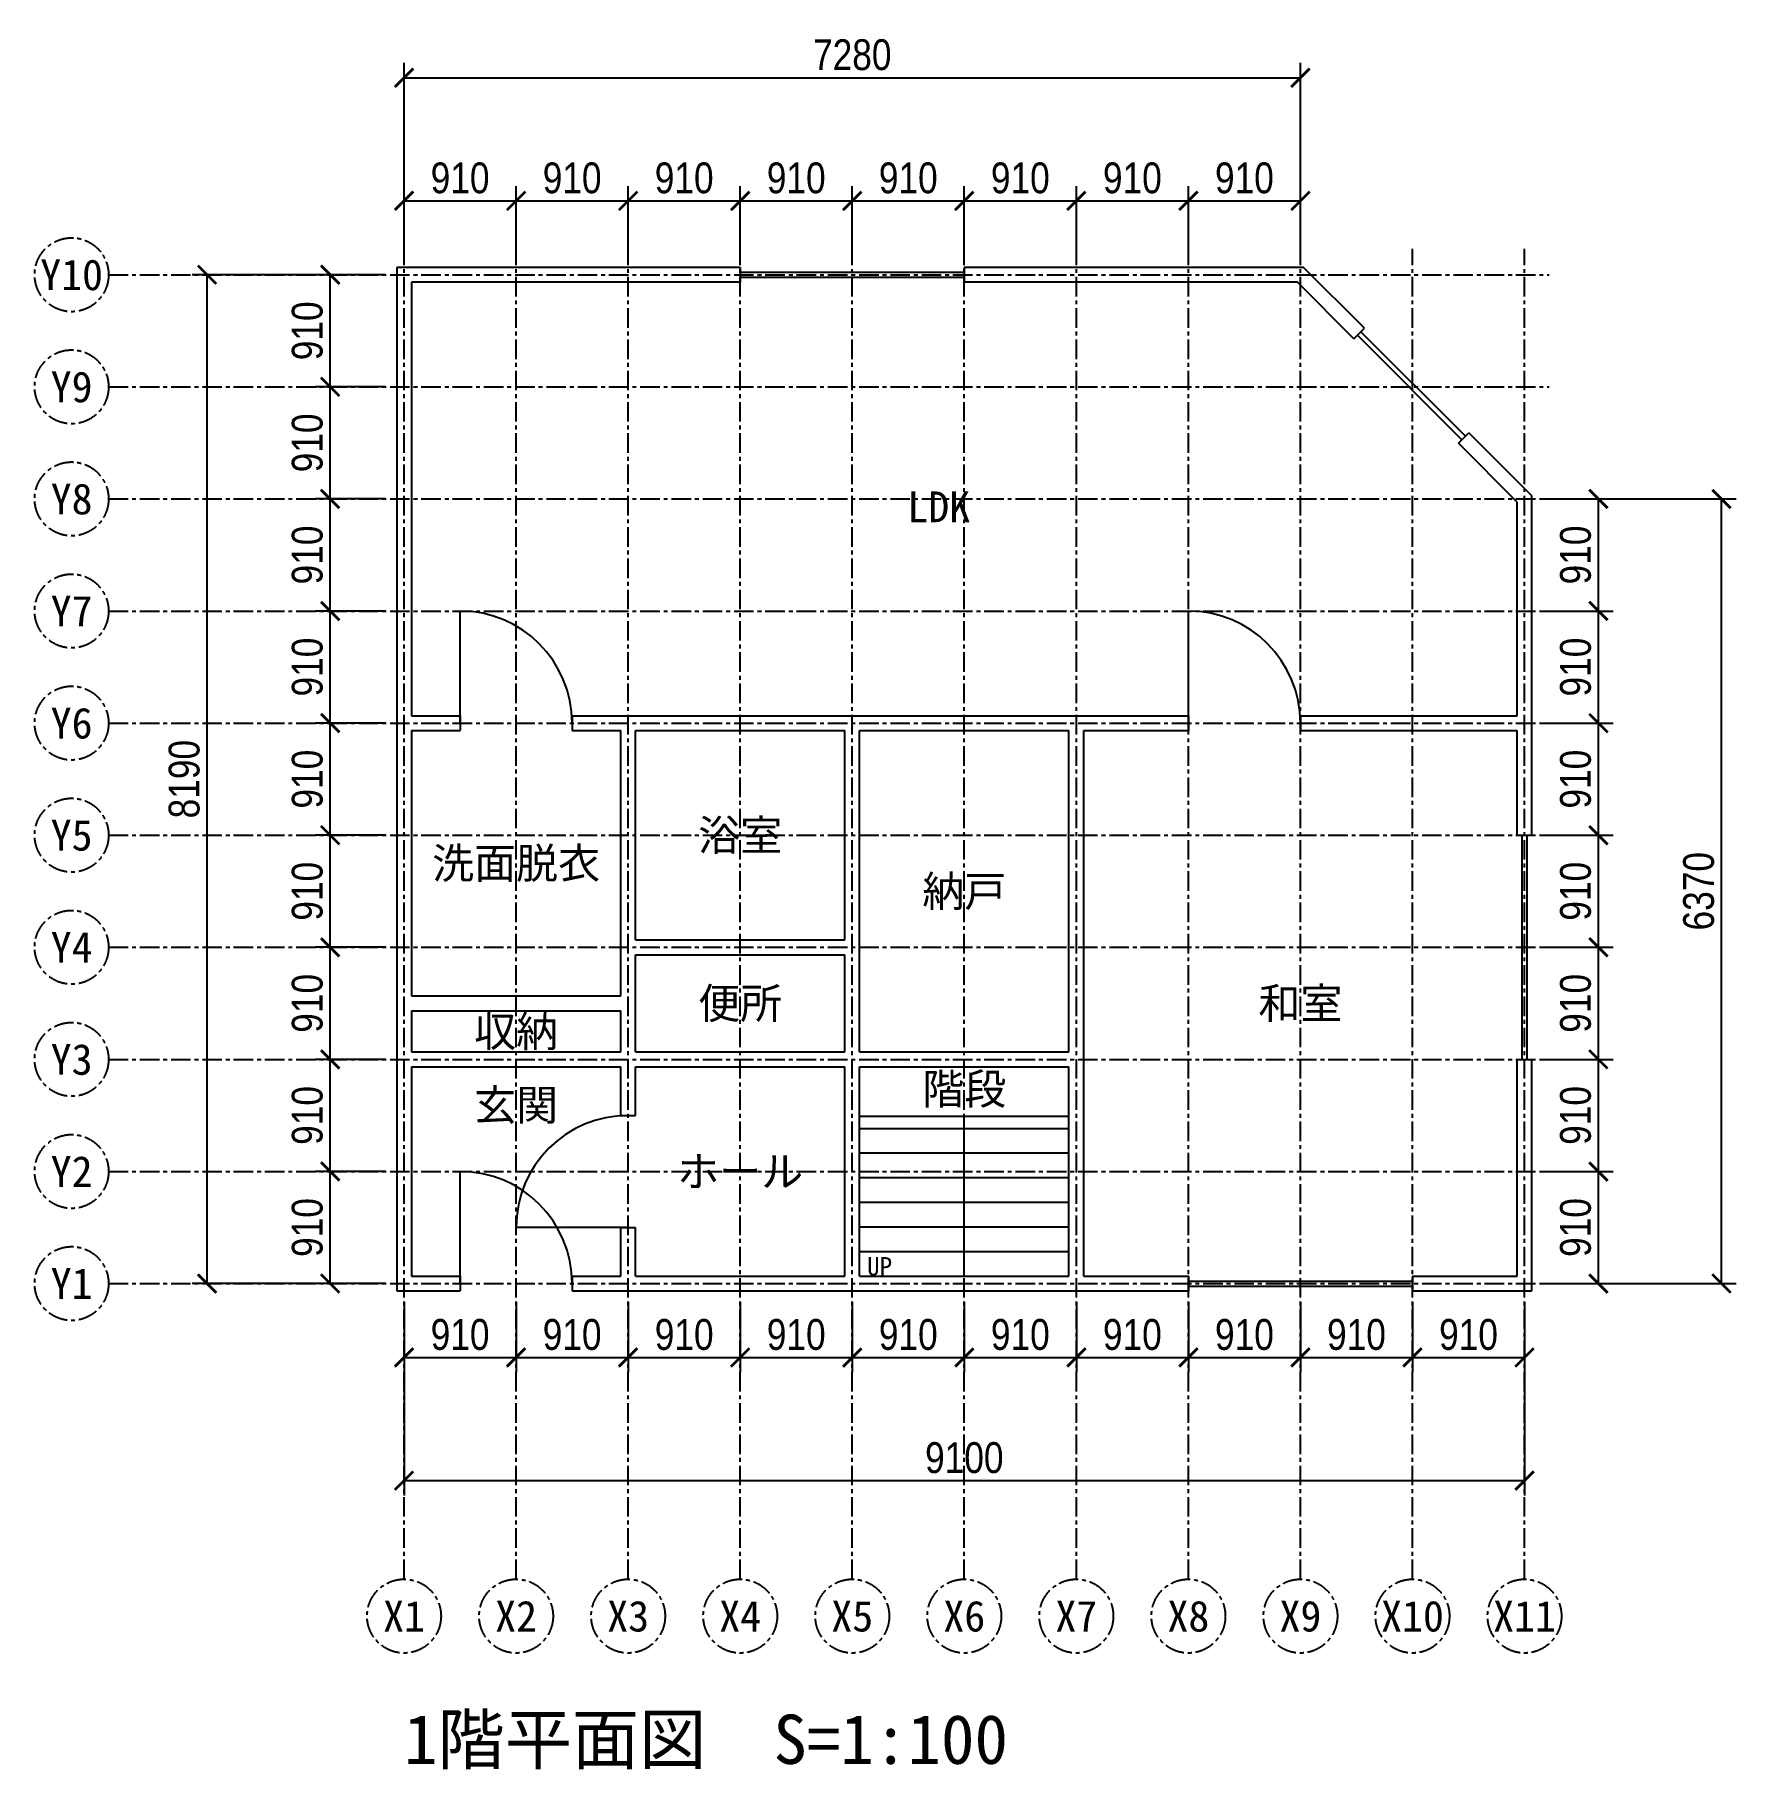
# Model space of a CAD drawing. Header units: millimetres. Extents: x -3000 to 10820, y -3944 to 10139.
import ezdxf
from ezdxf.enums import TextEntityAlignment as Align

# ---------------------------------------------------------------- set-up
doc = ezdxf.new("R2010")
doc.units = ezdxf.units.MM
doc.header["$LTSCALE"] = 50
doc.linetypes.add('CENTER', pattern=[5.08, 3.175, -0.635, 0.635, -0.635])
for name, color, linetype in [('DIM', 2, 'Continuous'), ('GRID', 8, 'CENTER'), ('OPENING', 4, 'Continuous'), ('ROOM', 3, 'Continuous'), ('STAIR', 5, 'Continuous'), ('TEXT', 7, 'Continuous'), ('WALL', 7, 'Continuous')]:
    doc.layers.add(name, color=color, linetype=linetype)
doc.styles.add('JP', font='msgothic.ttc')
doc.styles.add('OpenSansCondensed-Light', font='OpenSansCondensed-Light.ttf')
doc.dimstyles.new('EZDXF', dxfattribs={"dimtxt": 0.25, "dimasz": 0.175, "dimexe": 0.375, "dimexo": 0.125, "dimgap": 0.1, "dimtad": 1, "dimlfac": 100, "dimzin": 12, "dimdsep": 46, "dimtxsty": 'OpenSansCondensed-Light', "dimblk": 'ARCHTICK', "dimcen": 2.5, "dimazin": 3, "dimtfac": 0.5, "dimtmove": 2, "dimatfit": 3})

# ---------------------------------------------------------------- blocks, each defined once
blk = doc.blocks.new('_ARCHTICK')
at = {"color": 0, "linetype": 'BYBLOCK', "const_width": 0.15}
blk.add_lwpolyline([(-0.5, -0.5), (0.5, 0.5)], dxfattribs=at)

msp = doc.modelspace()

# ---------------------------------------------------------------- linework, layer by layer
at = {"layer": 'GRID'}
for p, q in [((0, -2400), (0, 8400)), ((910, -2400), (910, 8400)), ((1820, -2400), (1820, 8400)), ((2730, -2400), (2730, 8400)), ((3640, -2400), (3640, 8400)), ((4550, -2400), (4550, 8400)), ((5460, -2400), (5460, 8400)), ((6370, -2400), (6370, 8400)), ((7280, -2400), (7280, 8400)), ((8190, -2400), (8190, 8400)), ((9100, -2400), (9100, 8400)), ((-2400, 8190), (9300, 8190)), ((-2400, 7280), (9300, 7280)), ((-2400, 6370), (9300, 6370)), ((-2400, 5460), (9300, 5460)), ((-2400, 4550), (9300, 4550)), ((-2400, 3640), (9300, 3640)), ((-2400, 2730), (9300, 2730)), ((-2400, 1820), (9300, 1820)), ((-2400, 910), (9300, 910)), ((-2400, 0), (9300, 0))]:
    msp.add_line(p, q, dxfattribs=at)
for centre in [(-2700, 8190), (-2700, 7280), (-2700, 6370), (-2700, 5460), (-2700, 4550), (-2700, 3640), (-2700, 2730), (-2700, 1820), (-2700, 910), (-2700, 0), (0, -2700), (910, -2700), (1820, -2700), (2730, -2700), (3640, -2700), (4550, -2700), (5460, -2700), (6370, -2700), (7280, -2700), (8190, -2700), (9100, -2700)]:
    msp.add_circle(centre, 300, dxfattribs=at)
at = {"layer": 'OPENING'}
for p, q in [((2730, 8250), (2730, 8130)), ((2730, 8210), (4550, 8210)), ((2730, 8170), (4550, 8170)), ((4550, 8250), (4550, 8130)), ((7714.1, 7671.1), (7798.9, 7755.9)), ((8590.9, 6850.8), (7742.4, 7699.4)), ((8619.2, 6879.1), (7770.6, 7727.6)), ((8562.6, 6822.5), (8647.5, 6907.4)), ((455, 4550), (455, 5460)), ((6370, 4550), (6370, 5460)), ((455, 4610), (455, 4490)), ((1365, 4610), (1365, 4490)), ((6370, 4610), (6370, 4490)), ((7280, 4610), (7280, 4490)), ((9040, 3640), (9160, 3640)), ((9080, 1820), (9080, 3640)), ((9120, 1820), (9120, 3640)), ((9040, 1820), (9160, 1820)), ((1760, 1365), (1880, 1365)), ((455, 0), (455, 910)), ((1820, 455), (910, 455)), ((1760, 455), (1880, 455)), ((455, 60), (455, -60)), ((1365, 60), (1365, -60)), ((6370, 60), (6370, -60)), ((6370, 20), (8190, 20)), ((8190, 60), (8190, -60)), ((6370, -20), (8190, -20))]:
    msp.add_line(p, q, dxfattribs=at)
for centre, start, end in [((455, 4550), 0, 90), ((6370, 4550), 0, 90), ((1820, 455), 90, 180), ((455, 0), 0, 90)]:
    msp.add_arc(centre, 910, start, end, dxfattribs=at)
at = {"layer": 'STAIR'}
for p, q in [((3700, 1360), (5400, 1360)), ((4550, 60), (4550, 1360)), ((3700, 1260), (4550, 1260)), ((4550, 1260), (5400, 1260)), ((3700, 1060), (4550, 1060)), ((4550, 1060), (5400, 1060)), ((3700, 860), (4550, 860)), ((4550, 860), (5400, 860)), ((3700, 660), (4550, 660)), ((4550, 660), (5400, 660)), ((3700, 460), (4550, 460)), ((4550, 460), (5400, 460)), ((3700, 260), (4550, 260)), ((4550, 260), (5400, 260))]:
    msp.add_line(p, q, dxfattribs=at)
at = {"layer": 'WALL'}
for p, q in [((2730, 8250), (-60, 8250)), ((-60, 8250), (-60, -60)), ((7304.9, 8250), (4550, 8250)), ((7798.9, 7755.9), (7304.9, 8250)), ((2730, 8130), (60, 8130)), ((60, 8130), (60, 4610)), ((7255.1, 8130), (4550, 8130)), ((7714.1, 7671.1), (7255.1, 8130)), ((9160, 6394.9), (8647.5, 6907.4)), ((9040, 6345.1), (8562.6, 6822.5)), ((9040, 4610), (9040, 6345.1)), ((9160, 3640), (9160, 6394.9)), ((60, 4610), (455, 4610)), ((1365, 4610), (6370, 4610)), ((7280, 4610), (9040, 4610)), ((60, 4490), (60, 2335)), ((60, 4490), (455, 4490)), ((1365, 4490), (1760, 4490)), ((1760, 2335), (1760, 4490)), ((1880, 2790), (1880, 4490)), ((1880, 4490), (3580, 4490)), ((3580, 2790), (3580, 4490)), ((3700, 1880), (3700, 4490)), ((3700, 4490), (5400, 4490)), ((5400, 1880), (5400, 4490)), ((5520, 60), (5520, 4490)), ((5520, 4490), (6370, 4490)), ((7280, 4490), (9040, 4490)), ((9040, 3640), (9040, 4490)), ((1880, 2790), (3580, 2790)), ((1880, 1880), (1880, 2670)), ((1880, 2670), (3580, 2670)), ((3580, 1880), (3580, 2670)), ((60, 2335), (1760, 2335)), ((60, 2215), (60, 1880)), ((60, 2215), (1760, 2215)), ((1760, 1880), (1760, 2215)), ((60, 1880), (1760, 1880)), ((1880, 1880), (3580, 1880)), ((3700, 1880), (5400, 1880)), ((60, 1760), (60, 60)), ((60, 1760), (1760, 1760)), ((1760, 1365), (1760, 1760)), ((1880, 1365), (1880, 1760)), ((1880, 1760), (3580, 1760)), ((3580, 60), (3580, 1760)), ((3700, 60), (3700, 1760)), ((3700, 1760), (5400, 1760)), ((5400, 60), (5400, 1760)), ((9040, 60), (9040, 1820)), ((9160, -60), (9160, 1820)), ((1760, 60), (1760, 455)), ((1880, 60), (1880, 455)), ((60, 60), (455, 60)), ((1365, 60), (1760, 60)), ((1880, 60), (3580, 60)), ((3700, 60), (5400, 60)), ((5520, 60), (6370, 60)), ((8190, 60), (9040, 60)), ((-60, -60), (455, -60)), ((1365, -60), (6370, -60)), ((8190, -60), (9160, -60))]:
    msp.add_line(p, q, dxfattribs=at)

# ---------------------------------------------------------------- texts
at = {"layer": 'GRID', "style": 'JP'}
for s, p in [('Y10', (-2700, 8190)), ('Y9', (-2700, 7280)), ('Y8', (-2700, 6370)), ('Y7', (-2700, 5460)), ('Y6', (-2700, 4550)), ('Y5', (-2700, 3640)), ('Y4', (-2700, 2730)), ('Y3', (-2700, 1820)), ('Y2', (-2700, 910)), ('Y1', (-2700, 0)), ('X1', (0, -2700)), ('X2', (910, -2700)), ('X3', (1820, -2700)), ('X4', (2730, -2700)), ('X5', (3640, -2700)), ('X6', (4550, -2700)), ('X7', (5460, -2700)), ('X8', (6370, -2700)), ('X9', (7280, -2700)), ('X10', (8190, -2700)), ('X11', (9100, -2700))]:
    msp.add_text(s, height=250, dxfattribs=at).set_placement(p, align=Align.MIDDLE_CENTER)
at = {"layer": 'ROOM', "style": 'JP'}
for s, p in [('LDK', (4342.5, 6306.1)), ('浴室', (2730, 3640)), ('洗面脱衣', (910, 3412.5)), ('納戸', (4550, 3185)), ('便所', (2730, 2275)), ('和室', (7280, 2275)), ('収納', (910, 2047.5)), ('階段', (4550, 1580)), ('玄関', (910, 1450)), ('ホール', (2730, 910))]:
    msp.add_text(s, height=250, dxfattribs=at).set_placement(p, align=Align.MIDDLE_CENTER)
at = {"layer": 'STAIR', "style": 'JP'}
msp.add_text('UP', height=150, dxfattribs=at).set_placement((3760, 140), align=Align.MIDDLE_LEFT)
at = {"layer": 'TEXT', "style": 'JP'}
msp.add_text('1階平面図\u3000S=1:100', height=400, dxfattribs=at).set_placement((0, -3700), align=Align.MIDDLE_LEFT)

# ---------------------------------------------------------------- dimensions: what is measured, and where the dimension line sits
at = {"layer": 'DIM'}
for base, p1, p2 in [((0, 9790), (0, 8190), (7280, 8190)), ((0, 8790), (0, 8190), (910, 8190)), ((910, 8790), (910, 8190), (1820, 8190)), ((1820, 8790), (1820, 8190), (2730, 8190)), ((2730, 8790), (2730, 8190), (3640, 8190)), ((3640, 8790), (3640, 8190), (4550, 8190)), ((4550, 8790), (4550, 8190), (5460, 8190)), ((5460, 8790), (5460, 8190), (6370, 8190)), ((6370, 8790), (6370, 8190), (7280, 8190)), ((0, -600), (0, 0), (910, 0)), ((0, -1600), (0, 0), (9100, 0)), ((910, -600), (910, 0), (1820, 0)), ((1820, -600), (1820, 0), (2730, 0)), ((2730, -600), (2730, 0), (3640, 0)), ((3640, -600), (3640, 0), (4550, 0)), ((4550, -600), (4550, 0), (5460, 0)), ((5460, -600), (5460, 0), (6370, 0)), ((6370, -600), (6370, 0), (7280, 0)), ((7280, -600), (7280, 0), (8190, 0)), ((8190, -600), (8190, 0), (9100, 0))]:
    msp.add_linear_dim(base=base, p1=p1, p2=p2, dimstyle='EZDXF', override={"dimscale": 1, "dimtxt": 250, "dimasz": 150, "dimexe": 120, "dimexo": 150, "dimgap": 60, "dimtad": 1, "dimtih": 0, "dimtoh": 0, "dimdec": 0, "dimlfac": 1}, dxfattribs=at).render()
for base, p1, p2 in [((-1600, 0), (0, 0), (0, 8190)), ((-600, 7280), (0, 7280), (0, 8190)), ((-600, 6370), (0, 6370), (0, 7280)), ((-600, 5460), (0, 5460), (0, 6370)), ((9700, 5460), (9100, 5460), (9100, 6370)), ((10700, 0), (9100, 0), (9100, 6370)), ((-600, 4550), (0, 4550), (0, 5460)), ((9700, 4550), (9100, 4550), (9100, 5460)), ((-600, 3640), (0, 3640), (0, 4550)), ((9700, 3640), (9100, 3640), (9100, 4550)), ((-600, 2730), (0, 2730), (0, 3640)), ((9700, 2730), (9100, 2730), (9100, 3640)), ((-600, 1820), (0, 1820), (0, 2730)), ((9700, 1820), (9100, 1820), (9100, 2730)), ((-600, 910), (0, 910), (0, 1820)), ((9700, 910), (9100, 910), (9100, 1820)), ((-600, 0), (0, 0), (0, 910)), ((9700, 0), (9100, 0), (9100, 910))]:
    msp.add_linear_dim(base=base, p1=p1, p2=p2, angle=90, dimstyle='EZDXF', override={"dimscale": 1, "dimtxt": 250, "dimasz": 150, "dimexe": 120, "dimexo": 150, "dimgap": 60, "dimtad": 1, "dimtih": 0, "dimtoh": 0, "dimdec": 0, "dimlfac": 1}, dxfattribs=at).render()

doc.saveas('drawing.dxf')
